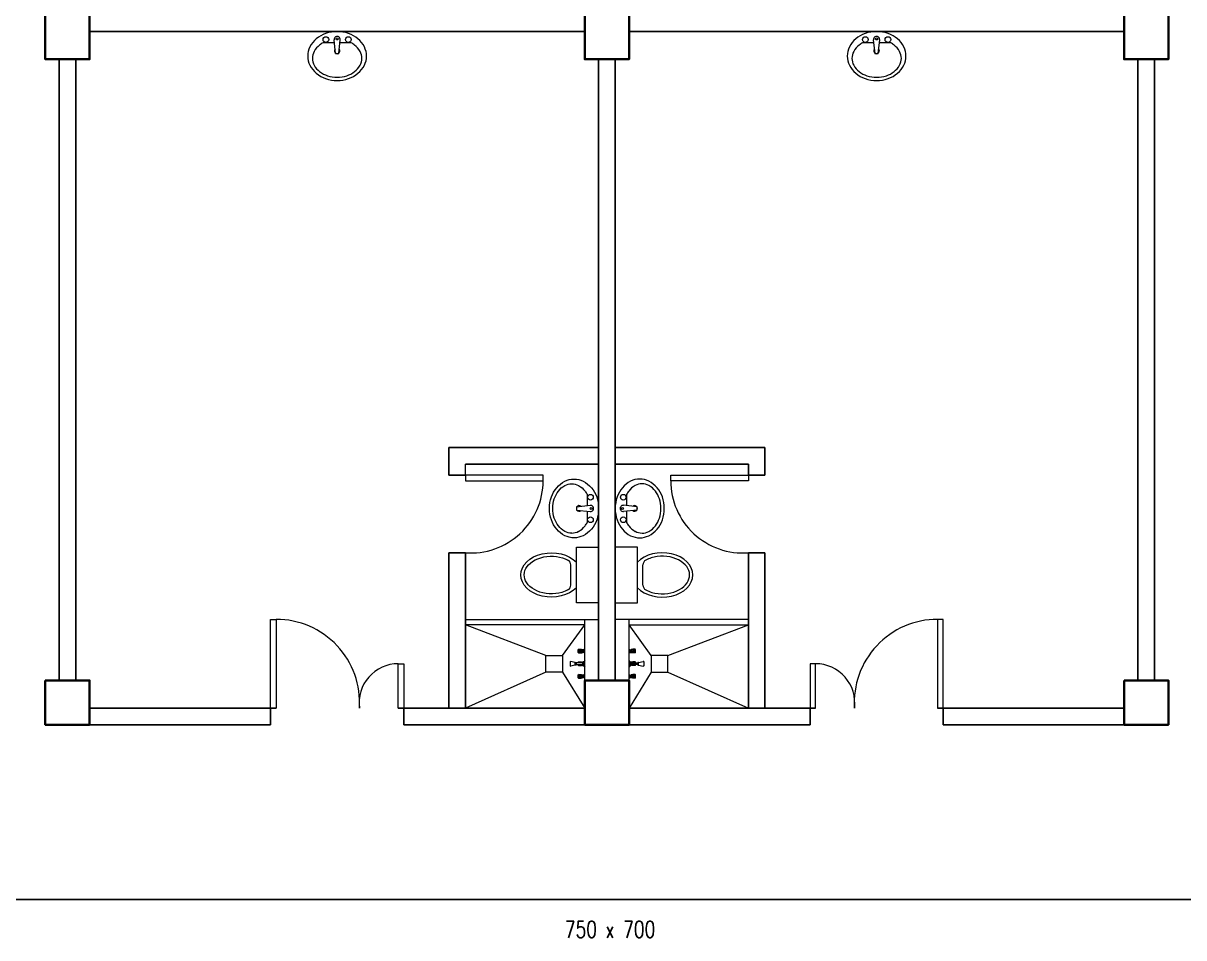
# Model space of a CAD drawing. Header units: millimetres. Extents: x 63005 to 126950, y 36019 to 74749.
# Drawn here: x 63210.36 to 63220.82, y 36241.17 to 36249.41 of the extents above; entities that cross this region are included whole.
import ezdxf

# ---------------------------------------------------------------- set-up
doc = ezdxf.new("R2010")
doc.units = ezdxf.units.MM
doc.header["$LTSCALE"] = 0.04
doc.layers.add('ahu line', color=150, linetype='Continuous')
doc.layers.add('ducting label', color=7, linetype='Continuous')
doc.styles.add('Arch-Dim', font='simplex.shx', dxfattribs={"width": 0.75})

msp = doc.modelspace()

# ---------------------------------------------------------------- linework, layer by layer
at = {"color": 8, "lineweight": 25}
for p, q in [((63210.955, 36249.337), (63215.418, 36249.337)), ((63215.818, 36249.337), (63220.28, 36249.337)), ((63210.68, 36249.087), (63210.68, 36243.487)), ((63210.83, 36249.087), (63210.83, 36243.487)), ((63215.543, 36249.087), (63215.543, 36243.487)), ((63215.693, 36249.087), (63215.693, 36243.487)), ((63220.405, 36243.487), (63220.405, 36249.087)), ((63220.555, 36243.487), (63220.555, 36249.087)), ((63215.543, 36245.622), (63215.543, 36243.672)), ((63210.955, 36243.237), (63212.637, 36243.237)), ((63212.587, 36243.237), (63212.587, 36243.087)), ((63213.737, 36243.237), (63215.418, 36243.237)), ((63213.787, 36243.237), (63213.787, 36243.087)), ((63215.818, 36243.237), (63217.499, 36243.237)), ((63217.449, 36243.237), (63217.449, 36243.087)), ((63218.599, 36243.237), (63220.28, 36243.237)), ((63218.649, 36243.237), (63218.649, 36243.087)), ((63210.955, 36243.087), (63212.587, 36243.087)), ((63213.787, 36243.087), (63217.449, 36243.087)), ((63218.649, 36243.087), (63220.28, 36243.087))]:
    msp.add_line(p, q, dxfattribs=at)
at = {"color": 8, "lineweight": 9}
for p, q in [((63213.172, 36249.139), (63213.159, 36249.261)), ((63213.201, 36249.139), (63213.214, 36249.261)), ((63218.035, 36249.139), (63218.021, 36249.261)), ((63218.064, 36249.139), (63218.077, 36249.261)), ((63215.345, 36245.051), (63215.467, 36245.065)), ((63215.345, 36245.022), (63215.467, 36245.009)), ((63215.441, 36245.012), (63215.441, 36244.91)), ((63215.891, 36245.051), (63215.769, 36245.065)), ((63215.891, 36245.022), (63215.769, 36245.009)), ((63215.795, 36245.012), (63215.795, 36244.91)), ((63215.343, 36244.687), (63215.543, 36244.687)), ((63215.343, 36244.187), (63215.343, 36244.687)), ((63215.543, 36244.687), (63215.543, 36244.187)), ((63215.893, 36244.687), (63215.693, 36244.687)), ((63215.693, 36244.687), (63215.693, 36244.187)), ((63215.893, 36244.187), (63215.893, 36244.687)), ((63215.293, 36244.346), (63215.293, 36244.527)), ((63215.943, 36244.346), (63215.943, 36244.527)), ((63215.543, 36244.187), (63215.343, 36244.187)), ((63215.693, 36244.187), (63215.893, 36244.187)), ((63215.418, 36243.237), (63215.418, 36244.037)), ((63215.818, 36243.237), (63215.818, 36244.037)), ((63215.359, 36243.763), (63215.361, 36243.763)), ((63215.359, 36243.737), (63215.359, 36243.763)), ((63215.359, 36243.737), (63215.361, 36243.737)), ((63215.361, 36243.763), (63215.363, 36243.767)), ((63215.361, 36243.737), (63215.361, 36243.763)), ((63215.361, 36243.737), (63215.363, 36243.734)), ((63215.363, 36243.767), (63215.385, 36243.767)), ((63215.363, 36243.734), (63215.363, 36243.767)), ((63215.363, 36243.734), (63215.385, 36243.734)), ((63215.371, 36243.763), (63215.384, 36243.763)), ((63215.371, 36243.756), (63215.383, 36243.756)), ((63215.371, 36243.744), (63215.383, 36243.744)), ((63215.371, 36243.737), (63215.384, 36243.737)), ((63215.385, 36243.767), (63215.389, 36243.765)), ((63215.385, 36243.764), (63215.385, 36243.756)), ((63215.385, 36243.737), (63215.385, 36243.745)), ((63215.385, 36243.734), (63215.389, 36243.736)), ((63215.39, 36243.764), (63215.396, 36243.764)), ((63215.39, 36243.736), (63215.396, 36243.736)), ((63215.396, 36243.736), (63215.396, 36243.764)), ((63215.396, 36243.764), (63215.399, 36243.764)), ((63215.396, 36243.736), (63215.399, 36243.737)), ((63215.399, 36243.737), (63215.399, 36243.764)), ((63215.41, 36243.762), (63215.399, 36243.762)), ((63215.41, 36243.739), (63215.399, 36243.739)), ((63215.417, 36243.767), (63215.41, 36243.764)), ((63215.41, 36243.737), (63215.41, 36243.764)), ((63215.417, 36243.733), (63215.41, 36243.737)), ((63215.417, 36243.767), (63215.418, 36243.767)), ((63215.417, 36243.733), (63215.417, 36243.767)), ((63215.417, 36243.733), (63215.418, 36243.733)), ((63215.418, 36243.733), (63215.418, 36243.767)), ((63215.819, 36243.767), (63215.818, 36243.767)), ((63215.818, 36243.733), (63215.818, 36243.767)), ((63215.819, 36243.733), (63215.818, 36243.733)), ((63215.819, 36243.767), (63215.825, 36243.764)), ((63215.819, 36243.733), (63215.819, 36243.767)), ((63215.819, 36243.733), (63215.825, 36243.737)), ((63215.825, 36243.739), (63215.837, 36243.739)), ((63215.825, 36243.737), (63215.825, 36243.764)), ((63215.825, 36243.762), (63215.837, 36243.762)), ((63215.837, 36243.737), (63215.837, 36243.764)), ((63215.839, 36243.764), (63215.837, 36243.764)), ((63215.839, 36243.736), (63215.837, 36243.737)), ((63215.845, 36243.764), (63215.839, 36243.764)), ((63215.839, 36243.736), (63215.839, 36243.764)), ((63215.845, 36243.736), (63215.839, 36243.736)), ((63215.851, 36243.767), (63215.847, 36243.765)), ((63215.851, 36243.734), (63215.847, 36243.736)), ((63215.873, 36243.767), (63215.851, 36243.767)), ((63215.851, 36243.764), (63215.851, 36243.756)), ((63215.851, 36243.737), (63215.851, 36243.745)), ((63215.873, 36243.734), (63215.851, 36243.734)), ((63215.864, 36243.763), (63215.852, 36243.763)), ((63215.865, 36243.756), (63215.852, 36243.756)), ((63215.865, 36243.744), (63215.852, 36243.744)), ((63215.864, 36243.737), (63215.852, 36243.737)), ((63215.875, 36243.763), (63215.873, 36243.767)), ((63215.873, 36243.734), (63215.873, 36243.767)), ((63215.875, 36243.737), (63215.873, 36243.734)), ((63215.877, 36243.763), (63215.875, 36243.763)), ((63215.875, 36243.737), (63215.875, 36243.763)), ((63215.877, 36243.737), (63215.875, 36243.737)), ((63215.877, 36243.737), (63215.877, 36243.763)), ((63215.286, 36243.656), (63215.286, 36243.617)), ((63215.333, 36243.649), (63215.291, 36243.658)), ((63215.333, 36243.624), (63215.333, 36243.649)), ((63215.333, 36243.649), (63215.34, 36243.649)), ((63215.333, 36243.624), (63215.333, 36243.649)), ((63215.34, 36243.649), (63215.34, 36243.624)), ((63215.402, 36243.644), (63215.34, 36243.644)), ((63215.34, 36243.629), (63215.402, 36243.629)), ((63215.359, 36243.644), (63215.359, 36243.65)), ((63215.359, 36243.65), (63215.361, 36243.65)), ((63215.359, 36243.624), (63215.359, 36243.629)), ((63215.361, 36243.65), (63215.363, 36243.653)), ((63215.361, 36243.644), (63215.361, 36243.65)), ((63215.361, 36243.624), (63215.361, 36243.629)), ((63215.363, 36243.644), (63215.363, 36243.653)), ((63215.363, 36243.653), (63215.385, 36243.653)), ((63215.363, 36243.62), (63215.363, 36243.629)), ((63215.371, 36243.65), (63215.384, 36243.65)), ((63215.385, 36243.653), (63215.389, 36243.651)), ((63215.385, 36243.65), (63215.385, 36243.644)), ((63215.385, 36243.624), (63215.385, 36243.629)), ((63215.39, 36243.651), (63215.396, 36243.651)), ((63215.396, 36243.644), (63215.396, 36243.651)), ((63215.396, 36243.651), (63215.399, 36243.65)), ((63215.396, 36243.623), (63215.396, 36243.629)), ((63215.399, 36243.644), (63215.399, 36243.65)), ((63215.402, 36243.648), (63215.399, 36243.648)), ((63215.399, 36243.624), (63215.399, 36243.629)), ((63215.402, 36243.654), (63215.402, 36243.619)), ((63215.412, 36243.654), (63215.402, 36243.654)), ((63215.402, 36243.629), (63215.402, 36243.644)), ((63215.418, 36243.666), (63215.412, 36243.654)), ((63215.412, 36243.654), (63215.412, 36243.619)), ((63215.412, 36243.619), (63215.412, 36243.654)), ((63215.418, 36243.608), (63215.418, 36243.666)), ((63215.818, 36243.666), (63215.824, 36243.654)), ((63215.818, 36243.608), (63215.818, 36243.666)), ((63215.824, 36243.654), (63215.824, 36243.619)), ((63215.824, 36243.619), (63215.824, 36243.654)), ((63215.824, 36243.654), (63215.833, 36243.654)), ((63215.833, 36243.654), (63215.833, 36243.619)), ((63215.833, 36243.648), (63215.837, 36243.648)), ((63215.833, 36243.644), (63215.896, 36243.644)), ((63215.833, 36243.629), (63215.833, 36243.644)), ((63215.896, 36243.629), (63215.833, 36243.629)), ((63215.839, 36243.651), (63215.837, 36243.65)), ((63215.837, 36243.644), (63215.837, 36243.65)), ((63215.837, 36243.624), (63215.837, 36243.629)), ((63215.839, 36243.644), (63215.839, 36243.651)), ((63215.845, 36243.651), (63215.839, 36243.651)), ((63215.839, 36243.623), (63215.839, 36243.629)), ((63215.851, 36243.653), (63215.847, 36243.651)), ((63215.873, 36243.653), (63215.851, 36243.653)), ((63215.851, 36243.65), (63215.851, 36243.644)), ((63215.851, 36243.624), (63215.851, 36243.629)), ((63215.864, 36243.65), (63215.852, 36243.65)), ((63215.873, 36243.644), (63215.873, 36243.653)), ((63215.875, 36243.65), (63215.873, 36243.653)), ((63215.873, 36243.62), (63215.873, 36243.629)), ((63215.875, 36243.644), (63215.875, 36243.65)), ((63215.877, 36243.65), (63215.875, 36243.65)), ((63215.875, 36243.624), (63215.875, 36243.629)), ((63215.877, 36243.644), (63215.877, 36243.65)), ((63215.877, 36243.624), (63215.877, 36243.629)), ((63215.903, 36243.649), (63215.896, 36243.649)), ((63215.896, 36243.649), (63215.896, 36243.624)), ((63215.903, 36243.649), (63215.945, 36243.658)), ((63215.903, 36243.624), (63215.903, 36243.649)), ((63215.903, 36243.624), (63215.903, 36243.649)), ((63215.95, 36243.656), (63215.95, 36243.617)), ((63215.333, 36243.624), (63215.291, 36243.616)), ((63215.34, 36243.624), (63215.333, 36243.624)), ((63215.359, 36243.624), (63215.361, 36243.624)), ((63215.359, 36243.51), (63215.359, 36243.536)), ((63215.359, 36243.536), (63215.361, 36243.536)), ((63215.361, 36243.624), (63215.363, 36243.62)), ((63215.361, 36243.536), (63215.363, 36243.54)), ((63215.361, 36243.51), (63215.361, 36243.536)), ((63215.363, 36243.62), (63215.385, 36243.62)), ((63215.363, 36243.506), (63215.363, 36243.54)), ((63215.363, 36243.54), (63215.385, 36243.54)), ((63215.371, 36243.624), (63215.384, 36243.624)), ((63215.371, 36243.536), (63215.384, 36243.536)), ((63215.371, 36243.529), (63215.383, 36243.529)), ((63215.385, 36243.62), (63215.389, 36243.622)), ((63215.385, 36243.54), (63215.389, 36243.538)), ((63215.385, 36243.536), (63215.385, 36243.529)), ((63215.39, 36243.623), (63215.396, 36243.623)), ((63215.39, 36243.537), (63215.396, 36243.537)), ((63215.396, 36243.623), (63215.399, 36243.624)), ((63215.396, 36243.537), (63215.399, 36243.536)), ((63215.396, 36243.509), (63215.396, 36243.537)), ((63215.402, 36243.625), (63215.399, 36243.625)), ((63215.399, 36243.51), (63215.399, 36243.536)), ((63215.41, 36243.535), (63215.399, 36243.535)), ((63215.402, 36243.619), (63215.412, 36243.619)), ((63215.417, 36243.54), (63215.41, 36243.537)), ((63215.41, 36243.51), (63215.41, 36243.537)), ((63215.412, 36243.619), (63215.418, 36243.608)), ((63215.417, 36243.506), (63215.417, 36243.54)), ((63215.417, 36243.54), (63215.418, 36243.54)), ((63215.418, 36243.506), (63215.418, 36243.54)), ((63215.824, 36243.619), (63215.818, 36243.608)), ((63215.818, 36243.506), (63215.818, 36243.54)), ((63215.819, 36243.54), (63215.818, 36243.54)), ((63215.819, 36243.506), (63215.819, 36243.54)), ((63215.819, 36243.54), (63215.825, 36243.537)), ((63215.833, 36243.619), (63215.824, 36243.619)), ((63215.825, 36243.51), (63215.825, 36243.537)), ((63215.825, 36243.535), (63215.837, 36243.535)), ((63215.833, 36243.625), (63215.837, 36243.625)), ((63215.839, 36243.623), (63215.837, 36243.624)), ((63215.839, 36243.537), (63215.837, 36243.536)), ((63215.837, 36243.51), (63215.837, 36243.536)), ((63215.839, 36243.509), (63215.839, 36243.537)), ((63215.845, 36243.537), (63215.839, 36243.537)), ((63215.845, 36243.623), (63215.839, 36243.623)), ((63215.851, 36243.62), (63215.847, 36243.622)), ((63215.851, 36243.54), (63215.847, 36243.538)), ((63215.873, 36243.62), (63215.851, 36243.62)), ((63215.873, 36243.54), (63215.851, 36243.54)), ((63215.851, 36243.536), (63215.851, 36243.529)), ((63215.864, 36243.624), (63215.852, 36243.624)), ((63215.864, 36243.536), (63215.852, 36243.536)), ((63215.864, 36243.529), (63215.852, 36243.529)), ((63215.875, 36243.624), (63215.873, 36243.62)), ((63215.873, 36243.506), (63215.873, 36243.54)), ((63215.875, 36243.536), (63215.873, 36243.54)), ((63215.877, 36243.624), (63215.875, 36243.624)), ((63215.875, 36243.51), (63215.875, 36243.536)), ((63215.877, 36243.536), (63215.875, 36243.536)), ((63215.877, 36243.51), (63215.877, 36243.536)), ((63215.896, 36243.624), (63215.903, 36243.624)), ((63215.903, 36243.624), (63215.945, 36243.616)), ((63215.359, 36243.51), (63215.361, 36243.51)), ((63215.361, 36243.51), (63215.363, 36243.506)), ((63215.363, 36243.506), (63215.385, 36243.506)), ((63215.371, 36243.517), (63215.383, 36243.517)), ((63215.371, 36243.51), (63215.384, 36243.51)), ((63215.385, 36243.51), (63215.385, 36243.517)), ((63215.385, 36243.506), (63215.389, 36243.509)), ((63215.39, 36243.509), (63215.396, 36243.509)), ((63215.396, 36243.509), (63215.399, 36243.51)), ((63215.41, 36243.512), (63215.399, 36243.512)), ((63215.417, 36243.506), (63215.41, 36243.51)), ((63215.417, 36243.506), (63215.418, 36243.506)), ((63215.819, 36243.506), (63215.818, 36243.506)), ((63215.819, 36243.506), (63215.825, 36243.51)), ((63215.825, 36243.512), (63215.837, 36243.512)), ((63215.839, 36243.509), (63215.837, 36243.51)), ((63215.845, 36243.509), (63215.839, 36243.509)), ((63215.851, 36243.506), (63215.847, 36243.509)), ((63215.851, 36243.51), (63215.851, 36243.517)), ((63215.873, 36243.506), (63215.851, 36243.506)), ((63215.864, 36243.517), (63215.852, 36243.517)), ((63215.864, 36243.51), (63215.852, 36243.51)), ((63215.875, 36243.51), (63215.873, 36243.506)), ((63215.877, 36243.51), (63215.875, 36243.51))]:
    msp.add_line(p, q, dxfattribs=at)
at = {"color": 8, "lineweight": 25, "ltscale": 0.3}
for p, q in [((63214.193, 36245.337), (63214.193, 36245.587)), ((63215.543, 36245.587), (63214.193, 36245.587)), ((63215.693, 36245.587), (63217.043, 36245.587)), ((63217.043, 36245.337), (63217.043, 36245.587)), ((63215.543, 36245.437), (63214.343, 36245.437)), ((63215.693, 36245.437), (63216.893, 36245.437)), ((63216.893, 36245.337), (63216.893, 36245.437)), ((63214.343, 36245.337), (63214.193, 36245.337)), ((63216.893, 36245.337), (63217.043, 36245.337)), ((63214.193, 36243.237), (63214.193, 36244.637)), ((63214.343, 36244.637), (63214.193, 36244.637)), ((63214.343, 36243.237), (63214.343, 36244.637)), ((63216.893, 36243.237), (63216.893, 36244.637)), ((63216.893, 36244.637), (63217.043, 36244.637)), ((63217.043, 36243.237), (63217.043, 36244.637))]:
    msp.add_line(p, q, dxfattribs=at)
at = {"color": 8, "lineweight": 13, "ltscale": 0.3}
msp.add_line((63214.343, 36245.337), (63214.343, 36245.437), dxfattribs=at)
at = {"color": 8, "lineweight": 9, "ltscale": 0.3}
for p, q in [((63215.068, 36243.712), (63214.343, 36243.987)), ((63215.218, 36243.712), (63215.418, 36243.987)), ((63216.018, 36243.712), (63215.818, 36243.987)), ((63216.168, 36243.712), (63216.893, 36243.987)), ((63215.068, 36243.562), (63214.343, 36243.237)), ((63215.218, 36243.562), (63215.418, 36243.237)), ((63216.018, 36243.562), (63215.818, 36243.237)), ((63216.168, 36243.562), (63216.893, 36243.237))]:
    msp.add_line(p, q, dxfattribs=at)
at = {"color": 8, "lineweight": 35}
for points in [[(63210.555, 36249.487), (63210.955, 36249.487), (63210.955, 36249.087), (63210.555, 36249.087)], [(63215.418, 36249.487), (63215.818, 36249.487), (63215.818, 36249.087), (63215.418, 36249.087)], [(63220.28, 36249.487), (63220.68, 36249.487), (63220.68, 36249.087), (63220.28, 36249.087)], [(63210.555, 36243.487), (63210.955, 36243.487), (63210.955, 36243.087), (63210.555, 36243.087)], [(63215.418, 36243.487), (63215.818, 36243.487), (63215.818, 36243.087), (63215.418, 36243.087)], [(63220.28, 36243.487), (63220.68, 36243.487), (63220.68, 36243.087), (63220.28, 36243.087)]]:
    msp.add_lwpolyline(points, close=True, dxfattribs=at)
at = {"color": 8, "lineweight": 9}
for points in [[(63212.922, 36249.116, 0.11576), (63212.941, 36249.033, 0.104047), (63212.999, 36248.96, 0.090875), (63213.083, 36248.912, 0.083344), (63213.187, 36248.895, 0.083344), (63213.29, 36248.912, 0.090875), (63213.374, 36248.96, 0.104047), (63213.432, 36249.033, 0.11576), (63213.452, 36249.116, 0.11576), (63213.432, 36249.198, 0.104047), (63213.374, 36249.272, 0.090875), (63213.29, 36249.319, 0.083344), (63213.187, 36249.337, 0.083344), (63213.083, 36249.319, 0.090875), (63212.999, 36249.272, 0.104047), (63212.941, 36249.198, 0.11576)], [(63217.784, 36249.116, 0.11576), (63217.804, 36249.033, 0.104047), (63217.862, 36248.96, 0.090875), (63217.946, 36248.912, 0.083344), (63218.049, 36248.895, 0.083344), (63218.153, 36248.912, 0.090875), (63218.237, 36248.96, 0.104047), (63218.295, 36249.033, 0.11576), (63218.314, 36249.116, 0.11576), (63218.295, 36249.198, 0.104047), (63218.237, 36249.272, 0.090875), (63218.153, 36249.319, 0.083344), (63218.049, 36249.337, 0.083344), (63217.946, 36249.319, 0.090875), (63217.862, 36249.272, 0.104047), (63217.804, 36249.198, 0.11576)], [(63215.322, 36244.772, -0.11576), (63215.239, 36244.791, -0.104047), (63215.166, 36244.849, -0.090875), (63215.118, 36244.933, -0.083344), (63215.101, 36245.037, -0.083344), (63215.118, 36245.14, -0.090875), (63215.166, 36245.224, -0.104047), (63215.239, 36245.282, -0.11576), (63215.322, 36245.302, -0.11576), (63215.404, 36245.282, -0.104047), (63215.478, 36245.224, -0.090875), (63215.526, 36245.14, -0.083344), (63215.543, 36245.037, -0.083344), (63215.526, 36244.933, -0.090875), (63215.478, 36244.849, -0.104047), (63215.404, 36244.791, -0.11576)], [(63215.914, 36244.772, 0.11576), (63215.996, 36244.791, 0.104047), (63216.07, 36244.849, 0.090875), (63216.118, 36244.933, 0.083344), (63216.135, 36245.037, 0.083344), (63216.118, 36245.14, 0.090875), (63216.07, 36245.224, 0.104047), (63215.996, 36245.282, 0.11576), (63215.914, 36245.302, 0.11576), (63215.831, 36245.282, 0.104047), (63215.758, 36245.224, 0.090875), (63215.71, 36245.14, 0.083344), (63215.693, 36245.037, 0.083344), (63215.71, 36244.933, 0.090875), (63215.758, 36244.849, 0.104047), (63215.831, 36244.791, 0.11576)]]:
    msp.add_lwpolyline(points, format="xyb", close=True, dxfattribs=at)
for points in [[(63212.964, 36249.095, 0.124838), (63212.98, 36249.032, 0.105788), (63213.029, 36248.975, 0.086697), (63213.099, 36248.938, 0.076776), (63213.187, 36248.925, 0.076776), (63213.274, 36248.938, 0.086697), (63213.344, 36248.975, 0.105788), (63213.393, 36249.032, 0.124838), (63213.409, 36249.095, 0.124838), (63213.393, 36249.157, 0.105788), (63213.344, 36249.215, 0.040067), (63213.313, 36249.235), (63213.211, 36249.235, 0.040067)], [(63213.162, 36249.235), (63213.06, 36249.235, 0.040067), (63213.029, 36249.215, 0.105788), (63212.98, 36249.157, 0.124838), (63212.964, 36249.095, 0.124838)], [(63217.827, 36249.095, 0.124838), (63217.843, 36249.032, 0.105788), (63217.892, 36248.975, 0.086697), (63217.962, 36248.938, 0.076776), (63218.049, 36248.925, 0.076776), (63218.137, 36248.938, 0.086697), (63218.206, 36248.975, 0.105788), (63218.256, 36249.032, 0.124838), (63218.272, 36249.095, 0.124838), (63218.256, 36249.157, 0.105788), (63218.206, 36249.215, 0.040067), (63218.176, 36249.235), (63218.074, 36249.235, 0.040067)], [(63218.025, 36249.235), (63217.923, 36249.235, 0.040067), (63217.892, 36249.215, 0.105788), (63217.843, 36249.157, 0.124838), (63217.827, 36249.095, 0.124838)], [(63215.301, 36244.814, -0.124838), (63215.238, 36244.83, -0.105788), (63215.181, 36244.879, -0.086697), (63215.144, 36244.949, -0.076776), (63215.131, 36245.037, -0.076776), (63215.144, 36245.124, -0.086697), (63215.181, 36245.194, -0.105788), (63215.238, 36245.243, -0.124838), (63215.301, 36245.259, -0.124838), (63215.363, 36245.243, -0.105788), (63215.421, 36245.194, -0.040067), (63215.441, 36245.163), (63215.441, 36245.061, -0.040067)], [(63215.935, 36244.814, 0.124838), (63215.997, 36244.83, 0.105788), (63216.055, 36244.879, 0.086697), (63216.091, 36244.949, 0.076776), (63216.105, 36245.037, 0.076776), (63216.091, 36245.124, 0.086697), (63216.055, 36245.194, 0.105788), (63215.997, 36245.243, 0.124838), (63215.935, 36245.259, 0.124838), (63215.872, 36245.243, 0.105788), (63215.815, 36245.194, 0.040067), (63215.795, 36245.163), (63215.795, 36245.061, 0.040067)]]:
    msp.add_lwpolyline(points, format="xyb", dxfattribs=at)
at = {"color": 8, "lineweight": 13, "ltscale": 0.03}
for points in [[(63214.343, 36245.337), (63214.343, 36245.287), (63215.043, 36245.287), (63215.043, 36245.337)], [(63216.893, 36245.337), (63216.893, 36245.287), (63216.193, 36245.287), (63216.193, 36245.337)], [(63212.637, 36243.237), (63212.587, 36243.237), (63212.587, 36244.037), (63212.637, 36244.037)], [(63218.599, 36243.237), (63218.649, 36243.237), (63218.649, 36244.037), (63218.599, 36244.037)], [(63213.787, 36243.237), (63213.737, 36243.237), (63213.737, 36243.637), (63213.787, 36243.637)], [(63217.449, 36243.237), (63217.499, 36243.237), (63217.499, 36243.637), (63217.449, 36243.637)]]:
    msp.add_lwpolyline(points, close=True, dxfattribs=at)
at = {"color": 8, "lineweight": 9, "ltscale": 0.3}
for points in [[(63215.418, 36243.987), (63214.343, 36243.987), (63214.343, 36244.037), (63215.543, 36244.037), (63215.543, 36244.037)], [(63215.818, 36243.987), (63216.893, 36243.987), (63216.893, 36244.037), (63215.693, 36244.037), (63215.693, 36244.037)]]:
    msp.add_lwpolyline(points, dxfattribs=at)
at = {"color": 8, "lineweight": 9, "ltscale": 0.03}
for points in [[(63215.218, 36243.712), (63215.218, 36243.562), (63215.068, 36243.562), (63215.068, 36243.712)], [(63216.018, 36243.712), (63216.018, 36243.562), (63216.168, 36243.562), (63216.168, 36243.712)]]:
    msp.add_lwpolyline(points, close=True, dxfattribs=at)
at = {"color": 8, "lineweight": 9}
for centre, radius in [((63213.085, 36249.264), 0.0255), ((63213.187, 36249.27), 0.0095), ((63213.288, 36249.264), 0.0255), ((63217.948, 36249.264), 0.0255), ((63218.049, 36249.27), 0.0095), ((63218.151, 36249.264), 0.0255), ((63215.47, 36245.138), 0.0255), ((63215.766, 36245.138), 0.0255), ((63215.476, 36245.037), 0.0095), ((63215.759, 36245.037), 0.0095), ((63215.47, 36244.935), 0.0255), ((63215.766, 36244.935), 0.0255)]:
    msp.add_circle(centre, radius, dxfattribs=at)
for centre, radius, start, end in [((63213.187, 36249.264), 0.028, 353.7545, 186.2455), ((63218.049, 36249.264), 0.028, 353.7545, 186.2455), ((63213.187, 36249.162), 0.025, 138.7978, 233.6932), ((63213.187, 36249.162), 0.025, 306.3068, 41.2022), ((63218.049, 36249.162), 0.025, 138.7978, 233.6932), ((63218.049, 36249.162), 0.025, 306.3068, 41.2022), ((63213.187, 36249.233), 0.0948, 261.2026, 278.7974), ((63213.187, 36249.162), 0.025, 251.3793, 288.6207), ((63218.049, 36249.233), 0.0948, 261.2026, 278.7974), ((63218.049, 36249.162), 0.025, 251.3793, 288.6207), ((63215.368, 36245.037), 0.025, 161.3793, 198.6207), ((63215.439, 36245.037), 0.0948, 171.2026, 188.7974), ((63215.368, 36245.037), 0.025, 48.7978, 143.6932), ((63215.368, 36245.037), 0.025, 216.3068, 311.2022), ((63215.47, 36245.037), 0.028, 263.7545, 96.2455), ((63215.766, 36245.037), 0.028, 83.7545, 276.2455), ((63215.868, 36245.037), 0.025, 36.3068, 131.2022), ((63215.868, 36245.037), 0.025, 228.7978, 323.6932), ((63215.797, 36245.037), 0.0948, 351.2026, 8.7974), ((63215.868, 36245.037), 0.025, 341.3793, 18.6207), ((63215.24, 36245.018), 0.228, 322.6185, 331.7963), ((63215.996, 36245.018), 0.228, 208.2037, 217.3815), ((63215.301, 36244.946), 0.131, 270, 298.4636), ((63215.277, 36244.989), 0.181, 298.4636, 322.6185), ((63215.959, 36244.989), 0.181, 217.3815, 241.5364), ((63215.935, 36244.946), 0.131, 241.5364, 270), ((63215.243, 36244.527), 0.05, 0, 61.9916), ((63215.993, 36244.527), 0.05, 118.0084, 180), ((63215.243, 36244.346), 0.05, 298.1501, 0), ((63215.993, 36244.346), 0.05, 180, 241.8499)]:
    msp.add_arc(centre, radius, start, end, dxfattribs=at)
at = {"color": 8, "lineweight": 13, "ltscale": 0.03}
for centre, radius, start, end in [((63214.391, 36245.287), 0.652, 265.7578, 0), ((63216.845, 36245.287), 0.652, 180, 274.2422), ((63212.637, 36243.285), 0.752, 356.3048, 90), ((63218.599, 36243.285), 0.752, 90, 183.6952), ((63213.737, 36243.284), 0.353, 90, 187.6281), ((63217.499, 36243.284), 0.353, 352.3719, 90)]:
    msp.add_arc(centre, radius, start, end, dxfattribs=at)
at = {"color": 8, "lineweight": 9, "extrusion": (0, 0, -1)}
msp.add_ellipse((63215.118, 36244.437), major_axis=(0.275, 0), ratio=0.727273, start_param=0.612555, end_param=5.670631, dxfattribs=at)
at = {"color": 8, "lineweight": 9}
for centre, major_axis, ratio, start_param, end_param in [((63216.118, 36244.437), (-0.275, 0), 0.727273, 0.612555, 5.670631), ((63215.845, 36243.768), (-0.00268, 0.00268), 1, 2.356082, 2.850023), ((63215.845, 36243.733), (-0.00268, 0.00268), 1, -1.279452, -0.785511), ((63215.85, 36243.75), (-0.00268, 0.00268), 1, 0.203142, 1.36743), ((63215.858, 36243.746), (-0.00887, 0.00887), 1, -0.157871, 0.203142), ((63215.858, 36243.755), (0.00887, 0.00887), 1, 2.938226, 3.299239), ((63215.858, 36243.779), (-0.0118, 0.0118), 1, 1.703115, 1.83534), ((63215.858, 36243.722), (-0.0118, 0.0118), 1, -0.264769, -0.132543), ((63215.852, 36243.767), (-0.00268, 0.00268), 1, 1.728443, 2.356082), ((63215.852, 36243.753), (0.00268, 0.00268), 1, 0.785286, 1.412925), ((63215.852, 36243.748), (0.00268, 0.00268), 1, 3.299239, 3.926878), ((63215.852, 36243.734), (0.00268, 0.00268), 1, 0.785286, 1.412925), ((63215.864, 36243.776), (-0.00896, 0.00896), 1, 2.418785, 3.129871), ((63215.864, 36243.725), (-0.00896, 0.00896), 1, -1.559299, -0.848214), ((63215.864, 36243.746), (0.00738, 0.00738), 1, 6.21008, 6.994878), ((63215.864, 36243.755), (0.00738, 0.00738), 1, 4.000472, 4.78527), ((63215.869, 36243.75), (-0.00268, 0.00268), 1, 3.214474, 4.639283), ((63215.845, 36243.655), (0.00268, 0.00268), 1, 3.926878, 4.42082), ((63215.858, 36243.665), (0.0118, 0.0118), 1, 3.273911, 3.406137), ((63215.852, 36243.654), (0.00268, 0.00268), 1, 3.299239, 3.926878), ((63215.864, 36243.663), (-0.00896, 0.00896), 1, 2.418785, 3.129871), ((63215.947, 36243.654), (0.00268, 0.00268), 1, 6.066508, 7.43657), ((63215.289, 36243.619), (-0.00268, -0.00268), 1, 6.066732, 7.436794), ((63215.845, 36243.619), (-0.00268, 0.00268), 1, -1.279452, -0.785511), ((63215.845, 36243.541), (0.00268, 0.00268), 1, 3.926878, 4.42082), ((63215.85, 36243.523), (-0.00268, 0.00268), 1, 0.203142, 1.36743), ((63215.857, 36243.518), (0.00887, 0.00887), 1, 1.412925, 1.773938), ((63215.857, 36243.528), (-0.00887, 0.00887), 1, 1.36743, 1.728443), ((63215.858, 36243.609), (0.0118, 0.0118), 1, 1.306028, 1.438253), ((63215.858, 36243.551), (-0.0118, 0.0118), 1, 1.703115, 1.83534), ((63215.852, 36243.62), (-0.00268, 0.00268), 1, -0.785511, -0.157871), ((63215.852, 36243.54), (0.00268, 0.00268), 1, 3.299239, 3.926878), ((63215.852, 36243.525), (0.00268, 0.00268), 1, 0.785286, 1.412925), ((63215.864, 36243.611), (0.00896, 0.00896), 1, 0.011497, 0.722582), ((63215.864, 36243.549), (0.00896, 0.00896), 1, 3.989582, 4.700667), ((63215.864, 36243.519), (-0.00738, 0.00738), 1, 4.639283, 5.424081), ((63215.869, 36243.523), (0.00268, 0.00268), 1, 4.78527, 6.21008), ((63215.845, 36243.505), (0.00268, 0.00268), 1, 0.291344, 0.785286), ((63215.858, 36243.495), (-0.0118, 0.0118), 1, -0.264769, -0.132543), ((63215.852, 36243.521), (0.00268, 0.00268), 1, 3.299239, 3.926878), ((63215.852, 36243.506), (-0.00268, 0.00268), 1, -0.785511, -0.157871), ((63215.864, 36243.527), (0.00738, 0.00738), 1, 4.000472, 4.78527), ((63215.864, 36243.497), (-0.00896, 0.00896), 1, -1.559299, -0.848214)]:
    msp.add_ellipse(centre, major_axis=major_axis, ratio=ratio, start_param=start_param, end_param=end_param, dxfattribs=at)
at = {"color": 8, "lineweight": 9, "extrusion": (-2.88216e-41, 4.99074e-41, -1)}
for centre, major_axis, start_param, end_param in [((63215.372, 36243.776), (-0.00896, -0.00896), -0.722807, -0.011722), ((63215.367, 36243.75), (0.00268, -0.00268), 1.643677, 3.068487), ((63215.372, 36243.725), (0.00896, -0.00896), 3.15309, 3.864175), ((63215.372, 36243.746), (-0.00738, -0.00738), 1.497691, 2.282489), ((63215.372, 36243.755), (0.00738, -0.00738), 0.858879, 1.643677), ((63215.383, 36243.753), (0.00268, -0.00268), 3.926878, 4.554518), ((63215.383, 36243.748), (0.00268, -0.00268), 0.157647, 0.785286), ((63215.384, 36243.767), (-0.00268, -0.00268), -1.41315, -0.785511), ((63215.384, 36243.734), (-0.00268, -0.00268), 2.356082, 2.983721), ((63215.377, 36243.779), (0.0118, -0.0118), 0.132318, 0.264544), ((63215.378, 36243.746), (-0.00887, -0.00887), 2.983721, 3.344735), ((63215.378, 36243.755), (-0.00887, -0.00887), 4.509022, 4.870036), ((63215.377, 36243.722), (0.0118, -0.0118), 4.44762, 4.579846), ((63215.39, 36243.768), (-0.00268, -0.00268), -0.785511, -0.291569), ((63215.386, 36243.75), (0.00268, -0.00268), 4.915531, 6.079819), ((63215.39, 36243.733), (-0.00268, -0.00268), 1.862141, 2.356082), ((63215.289, 36243.654), (-0.00268, -0.00268), 1.354119, 2.724181), ((63215.372, 36243.663), (0.00896, -0.00896), 0.847989, 1.559075), ((63215.384, 36243.654), (0.00268, -0.00268), 0.157647, 0.785286), ((63215.377, 36243.665), (-0.0118, -0.0118), -1.438478, -1.306252), ((63215.39, 36243.655), (0.00268, -0.00268), 0.785286, 1.279227), ((63215.372, 36243.611), (0.00896, -0.00896), 3.15309, 3.864175), ((63215.372, 36243.549), (-0.00896, -0.00896), -0.722807, -0.011722), ((63215.367, 36243.523), (0.00268, -0.00268), 1.643677, 3.068487), ((63215.372, 36243.519), (-0.00738, -0.00738), 1.497691, 2.282489), ((63215.383, 36243.525), (0.00268, -0.00268), 3.926878, 4.554518), ((63215.384, 36243.62), (0.00268, -0.00268), 3.926878, 4.554518), ((63215.384, 36243.54), (-0.00268, -0.00268), -1.41315, -0.785511), ((63215.377, 36243.609), (-0.0118, -0.0118), 2.876824, 3.009049), ((63215.377, 36243.551), (0.0118, -0.0118), 0.132318, 0.264544), ((63215.378, 36243.518), (-0.00887, -0.00887), 2.983721, 3.344735), ((63215.378, 36243.528), (-0.00887, -0.00887), 4.509022, 4.870036), ((63215.39, 36243.619), (0.00268, -0.00268), 3.432937, 3.926878), ((63215.39, 36243.541), (-0.00268, -0.00268), -0.785511, -0.291569), ((63215.386, 36243.523), (0.00268, -0.00268), 4.915531, 6.079819), ((63215.372, 36243.497), (0.00896, -0.00896), 3.15309, 3.864175), ((63215.372, 36243.527), (0.00738, -0.00738), 0.858879, 1.643677), ((63215.383, 36243.521), (0.00268, -0.00268), 0.157647, 0.785286), ((63215.384, 36243.506), (-0.00268, -0.00268), 2.356082, 2.983721), ((63215.377, 36243.495), (-0.0118, -0.0118), 2.876824, 3.009049), ((63215.39, 36243.505), (-0.00268, -0.00268), 1.862141, 2.356082)]:
    msp.add_ellipse(centre, major_axis=major_axis, ratio=1, start_param=start_param, end_param=end_param, dxfattribs=at)
at = {"color": 8, "lineweight": 9, "extrusion": (2.88216e-41, 4.99074e-41, -1)}
msp.add_ellipse((63215.947, 36243.619), major_axis=(-0.00268, 0.00268), ratio=1, start_param=2.92514, end_param=4.295202, dxfattribs=at)
at = {"color": 8, "lineweight": 9}
for points in [[(63215.267, 36244.302), (63215.25, 36244.293), (63215.232, 36244.286), (63215.141, 36244.259), (63215.054, 36244.264), (63214.922, 36244.322), (63214.881, 36244.372), (63214.867, 36244.47), (63214.893, 36244.522), (63215.004, 36244.596), (63215.088, 36244.614), (63215.202, 36244.598), (63215.237, 36244.587), (63215.266, 36244.571)], [(63215.969, 36244.302), (63215.986, 36244.293), (63216.004, 36244.286), (63216.095, 36244.259), (63216.182, 36244.264), (63216.314, 36244.322), (63216.355, 36244.372), (63216.369, 36244.47), (63216.343, 36244.522), (63216.231, 36244.596), (63216.148, 36244.614), (63216.034, 36244.598), (63215.999, 36244.587), (63215.969, 36244.571)]]:
    msp.add_open_spline(points, degree=3, knots=[0.937253, 0.937253, 0.937253, 0.937253, 1.185372, 1.185372, 2.113864, 2.113864, 3.042356, 3.042356, 3.970847, 3.970847, 4.899339, 4.899339, 5.346062, 5.346062, 5.346062, 5.346062], dxfattribs=at)
at = {"layer": 'ahu line', "linetype": 'Continuous'}
msp.add_line((63233.134, 36241.51), (63200.83, 36241.51), dxfattribs=at)

# ---------------------------------------------------------------- texts
at = {"layer": 'ducting label', "color": 3, "linetype": 'Continuous', "insert": (63215.239, 36241.316), "char_height": 0.15, "attachment_point": 1, "style": 'Arch-Dim'}
msp.add_mtext_dynamic_manual_height_columns('\\A1;750 x 700', width=1.19515, gutter_width=1.011, heights=[0], dxfattribs=at)

doc.saveas('drawing.dxf')
